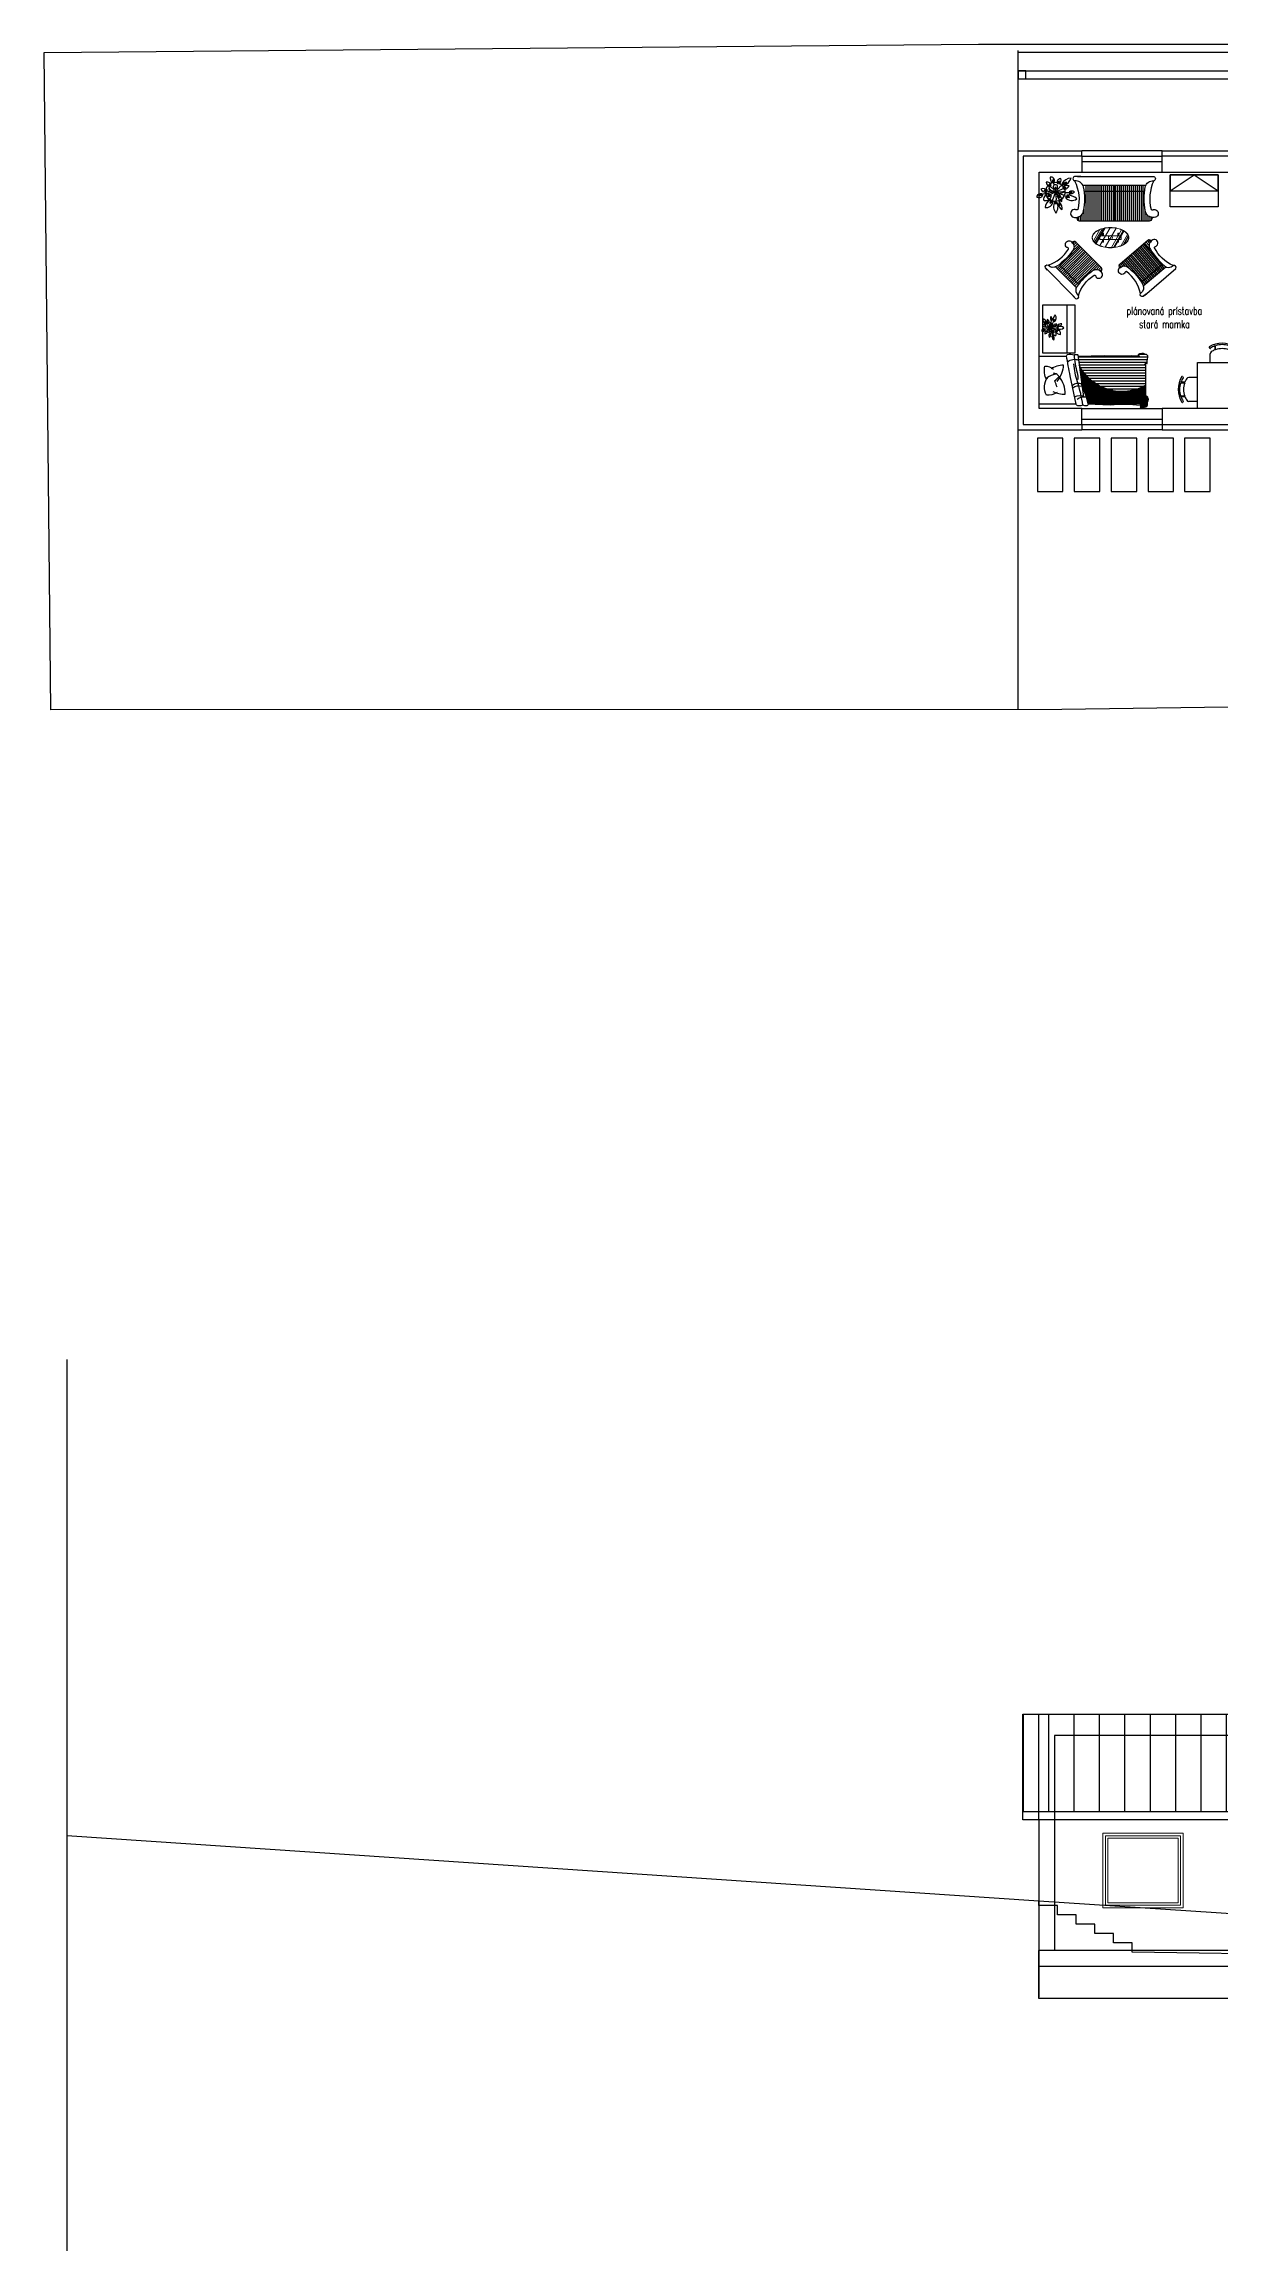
# Model space of a CAD drawing. Header units: millimetres. Extents: x 465413 to 948826, y 2516576 to 3795663.
# Drawn here: x 841965 to 864019, y 2757473 to 2798842 of the extents above; entities that cross this region are included whole.
import ezdxf
from ezdxf.lldxf.tags import DXFTag

# ---------------------------------------------------------------- set-up
doc = ezdxf.new("R2010")
doc.units = ezdxf.units.MM
for name, color, linetype in [('DIM_100', 64, 'Continuous'), ('MUR-POH', 64, 'Continuous'), ('MUR_POH', 64, 'Continuous'), ('MUR_REZ', 3, 'Continuous'), ('NAB_ZAR', 14, 'Continuous'), ('PLO_LIN', 6, 'Continuous'), ('SAN-POH', 151, 'Continuous')]:
    doc.layers.add(name, color=color, linetype=linetype)
doc.layers.add('fur', color=35, linetype='Continuous', lineweight=13)
doc.layers.add('Srafy', color=8, linetype='Continuous', lineweight=5)
doc.styles.add('SIMPLEX', font='SIMPLEX.SHX', dxfattribs={"width": 0.7})
tags = doc.linetypes.add('DASHED', pattern=[0.75, 0.5, -0.25]).pattern_tags.tags
tags[6:7] = [DXFTag(74, 4), DXFTag(75, 0), DXFTag(340, '0'), DXFTag(46, 1.0), DXFTag(50, 0.0), DXFTag(44, 0.0), DXFTag(45, 0.0)]
tags[4:5] = [DXFTag(74, 4), DXFTag(75, 0), DXFTag(340, '0'), DXFTag(46, 1.0), DXFTag(50, 0.0), DXFTag(44, 0.0), DXFTag(45, 0.0)]

# ---------------------------------------------------------------- blocks, each defined once
blk = doc.blocks.new('A3')
at = {"color": 8}
for p, q in [((-0.17, -2), (-0.17, -0.827)), ((-0.145, -1.211), (-0.145, -0.817)), ((-0.12, -2), (-0.12, -0.807)), ((-0.095, -1.108), (-0.095, -0.8)), ((-0.07, -2), (-0.07, -0.797)), ((-0.045, -1.029), (-0.045, -0.793)), ((-0.02, -2), (-0.02, -0.79)), ((0.005, -0.965), (0.005, -0.786)), ((0.03, -2), (0.03, -0.783)), ((0.055, -0.912), (0.055, -0.783)), ((0.08, -2), (0.08, -0.776)), ((0.105, -0.866), (0.105, -0.776)), ((0.13, -2), (0.13, -0.769)), ((0.155, -0.826), (0.155, -0.769)), ((0.18, -2), (0.18, -0.762)), ((0.205, -0.791), (0.205, -0.762)), ((0.23, -2), (0.23, -0.755)), ((0.28, -1.994), (0.28, -0.748)), ((0.33, -2.023), (0.33, -0.741)), ((0.38, -2.024), (0.38, -0.734)), ((0.43, -2.034), (0.43, -0.728)), ((-0.445, -2.03), (-0.445, -0.912)), ((-0.42, -2.03), (-0.42, -0.906)), ((-0.395, -2.036), (-0.395, -0.9)), ((-0.37, -2.045), (-0.37, -0.893)), ((-0.345, -2.044), (-0.345, -0.886)), ((-0.32, -2.031), (-0.32, -0.879)), ((-0.295, -2.004), (-0.295, -0.871)), ((-0.27, -1.999), (-0.27, -0.863)), ((-0.245, -2), (-0.245, -0.855)), ((-0.22, -2), (-0.22, -0.846)), ((-0.195, -1.377), (-0.195, -0.837)), ((-0.495, -2.007), (-0.495, -1.895)), ((-0.47, -2.027), (-0.47, -1.886)), ((-0.195, -2), (-0.195, -1.731)), ((-0.145, -2), (-0.145, -1.897)), ((0.48, -2.013), (0.48, -1.862))]:
    blk.add_line(p, q, dxfattribs=at)
blk.add_lwpolyline([(-0.45, -0.691), (-0.45, 0), (0.45, 0), (0.45, -0.512)])
for points in [[(-0.23, -0.333, -0.162278), (-0.283, -0.133, -0.253927), (0.056, -0.151, 0.096473)], [(-0.214, -0.255, 0.08633), (-0.264, -0.484, 0.188134), (0.067, -0.37, -0.747751)], [(0.222, -0.22, -0.100248), (0.29, -0.45, -0.160258), (-0.023, -0.327, -5.902204)], [(0.011, -0.134, -0.145417), (0.266, -0.102, -0.209041), (0.205, -0.265, 1.528576)], [(-0.443, -0.911), (-0.46, -1.33), (-0.45, -1.485), (-0.455, -1.755), (-0.47, -1.89), (-0.475, -1.915, -1.132782), (-0.49, -1.91, 0.98261), (-0.51, -1.9, 0.32203), (-0.505, -1.935), (-0.505, -1.975, 0.439902), (-0.445, -2.03, -0.126697), (-0.385, -2.04, 0.376451), (-0.305, -2.015, -0.344872), (-0.265, -2), (0.255, -2, 0.181335), (0.295, -1.985, -0.809524), (0.315, -2, 0.220339), (0.315, -2.025), (0.36, -2.02), (0.435, -2.035, 0.501823), (0.485, -1.99, 0.315909), (0.475, -1.855, 0.473766), (0.47, -1.855, -0.12128), (0.45, -1.87), (0.455, -1.72), (0.45, -1.4), (0.455, -1.225), (0.444, -0.725)], [(-0.05, -0.775, -0.0551), (-0.443, -0.911, -0.502824), (-0.478, -0.893, -0.142549), (-0.469, -0.816, -0.066811), (-0.481, -0.738, -0.328343), (-0.447, -0.69), (0.08, -0.58, -0.013014), (0.457, -0.511, -0.334099), (0.482, -0.529, -0.185174), (0.475, -0.651, -0.187316), (0.482, -0.714, -0.311124), (0.473, -0.722), (-0.31, -0.83)], [(-0.095, -2, -0.426384), (0.28, -0.748)]]:
    blk.add_lwpolyline(points, format="xyb")
for points in [[(-0.131, -0.333, 0.01466), (-0.022, -0.295, 0.402334), (-0.014, -0.284, 0.048118), (0.067, -0.37, 0.106855), (0.117, -0.317, 0.153673), (0.13, -0.268, 0.26023), (0.116, -0.295, 0.050092), (0.054, -0.152, 0.035564), (0.02, -0.138, 0.075742)], [(-0.469, -0.816, 0.045438), (-0.03, -0.715, -0.062438), (0.305, -0.65, -0.033479)], [(-0.356, -0.711, -0.211794), (-0.311, -0.876, 10.034941)], [(-0.312, -0.662, -0.234785), (-0.309, -0.85, 10.034941)], [(-0.142, -0.627, -0.221675), (-0.11, -0.802, 10.034941)], [(-0.092, -0.622, -0.221675), (-0.06, -0.797, 10.034941)], [(0.475, -0.651, 0.042728), (0.14, -0.71, -0.090486), (0.015, -0.72, -19.853963)], [(0.347, -0.529, -0.26236), (0.378, -0.735, 10.034941)]]:
    blk.add_lwpolyline(points, format="xyb", dxfattribs=at)
blk = doc.blocks.new('26')
for p, q in [((-0.752, 0.981), (0.738, 0.981)), ((-0.641, 0.801), (0.639, 0.801)), ((-0.601, 0.681), (0.599, 0.681)), ((-0.001, 0.801), (-0.001, 0.081)), ((-0.766, 0.151), (-0.766, 0.131)), ((-0.716, 0.081), (0.714, 0.081)), ((0.764, 0.151), (0.764, 0.131)), ((0.764, 0.151), (0.764, 0.131))]:
    blk.add_line(p, q)
at = {"color": 8}
for p, q in [((-0.581, 0.801), (-0.581, 0.081)), ((-0.541, 0.801), (-0.541, 0.081)), ((-0.501, 0.801), (-0.501, 0.081)), ((-0.461, 0.801), (-0.461, 0.081)), ((-0.421, 0.801), (-0.421, 0.081)), ((-0.381, 0.801), (-0.381, 0.081)), ((-0.341, 0.801), (-0.341, 0.081)), ((-0.301, 0.801), (-0.301, 0.081)), ((-0.261, 0.801), (-0.261, 0.081)), ((-0.221, 0.801), (-0.221, 0.081)), ((-0.181, 0.801), (-0.181, 0.081)), ((-0.141, 0.801), (-0.141, 0.081)), ((-0.101, 0.801), (-0.101, 0.081)), ((-0.061, 0.801), (-0.061, 0.081)), ((-0.021, 0.801), (-0.021, 0.081)), ((0.019, 0.801), (0.019, 0.081)), ((0.059, 0.801), (0.059, 0.081)), ((0.099, 0.801), (0.099, 0.081)), ((0.139, 0.801), (0.139, 0.081)), ((0.179, 0.801), (0.179, 0.081)), ((0.219, 0.801), (0.219, 0.081)), ((0.259, 0.801), (0.259, 0.081)), ((0.299, 0.801), (0.299, 0.081)), ((0.339, 0.801), (0.339, 0.081)), ((0.379, 0.801), (0.379, 0.081)), ((0.419, 0.801), (0.419, 0.081)), ((0.459, 0.801), (0.459, 0.081)), ((0.499, 0.801), (0.499, 0.081)), ((0.539, 0.801), (0.539, 0.081)), ((0.579, 0.801), (0.579, 0.081)), ((-0.741, 0.155), (-0.741, 0.081)), ((-0.701, 0.171), (-0.701, 0.081)), ((-0.661, 0.204), (-0.661, 0.081)), ((-0.621, 0.314), (-0.621, 0.081)), ((0.619, 0.314), (0.619, 0.081)), ((0.659, 0.204), (0.659, 0.081)), ((0.699, 0.171), (0.699, 0.081)), ((0.739, 0.155), (0.739, 0.081))]:
    blk.add_line(p, q, dxfattribs=at)
for points in [[(-0.687, 0.981), (-0.812, 0.981, 0.714409), (-0.812, 0.89, -0.183132), (-0.747, 0.31, -0.226638)], [(0.685, 0.981), (0.799, 0.981, -0.714409), (0.799, 0.89, 0.183521), (0.745, 0.31, 0.226638)], [(-0.627, 0.28, 0.089835), (-0.627, 0.77, 0.366913), (-0.812, 0.89, -1.150817)], [(0.625, 0.28, -0.089835), (0.625, 0.77, -0.384332), (0.799, 0.89, 1.157003)], [(-0.747, 0.31, -0.414214), (-0.797, 0.31, 1.262118), (-0.787, 0.15, 0.387242), (-0.627, 0.28, 1.161974)], [(0.745, 0.31, 0.414214), (0.795, 0.31, -1.262118), (0.785, 0.15, -0.387242), (0.625, 0.28, -1.161974)]]:
    blk.add_lwpolyline(points, format="xyb")
for centre, start, end in [((-0.716, 0.131), 180, 270), ((0.714, 0.131), 270, 0)]:
    blk.add_arc(centre, 0.05, start, end)
blk = doc.blocks.new('24')
for p, q in [((-0.46, 0.954), (0.473, 0.954)), ((-0.342, 0.774), (0.325, 0.774)), ((-0.317, 0.679), (0.307, 0.679)), ((-0.416, 0.054), (0.406, 0.054))]:
    blk.add_line(p, q)
at = {"color": 8}
for p, q in [((-0.281, 0.774), (-0.281, 0.054)), ((-0.241, 0.774), (-0.241, 0.054)), ((-0.201, 0.774), (-0.201, 0.054)), ((-0.161, 0.774), (-0.161, 0.054)), ((-0.121, 0.774), (-0.121, 0.054)), ((-0.081, 0.774), (-0.081, 0.054)), ((-0.041, 0.774), (-0.041, 0.054)), ((-0.001, 0.774), (-0.001, 0.054)), ((0.039, 0.774), (0.039, 0.054)), ((0.079, 0.774), (0.079, 0.054)), ((0.119, 0.774), (0.119, 0.054)), ((0.159, 0.774), (0.159, 0.054)), ((0.199, 0.774), (0.199, 0.054)), ((0.239, 0.774), (0.239, 0.054)), ((0.279, 0.774), (0.279, 0.054)), ((-0.441, 0.127), (-0.441, 0.054)), ((-0.401, 0.144), (-0.401, 0.054)), ((-0.361, 0.177), (-0.361, 0.054)), ((-0.321, 0.287), (-0.321, 0.054)), ((0.311, 0.287), (0.311, 0.054)), ((0.351, 0.164), (0.351, 0.054)), ((0.391, 0.144), (0.391, 0.054)), ((0.431, 0.127), (0.431, 0.054))]:
    blk.add_line(p, q, dxfattribs=at)
for points in [[(-0.422, 0.954), (-0.501, 0.954, 0.714409), (-0.501, 0.863, -0.182534), (-0.42, 0.283, -0.227543)], [(-0.327, 0.253, 0.089835), (-0.327, 0.743, 0.38364), (-0.501, 0.863, -1.156771)], [(0.317, 0.253, -0.089835), (0.317, 0.743, -0.412559), (0.473, 0.863, 1.165576)], [(0.4, 0.954), (0.473, 0.954, -0.714409), (0.473, 0.863, 0.18324), (0.41, 0.283, 0.22752)], [(-0.42, 0.283, -0.414214), (-0.47, 0.283, 1.262118), (-0.46, 0.123, 0.42894), (-0.327, 0.253, 1.468162)], [(0.41, 0.283, 0.414214), (0.46, 0.283, -1.262118), (0.45, 0.123, -0.42894), (0.317, 0.253, -1.468162)]]:
    blk.add_lwpolyline(points, format="xyb")
for centre, start, end in [((-0.416, 0.104), 157.9364, 270), ((0.406, 0.104), 270, 22.0636)]:
    blk.add_arc(centre, 0.05, start, end)
blk = doc.blocks.new('TREE_P~1')
at = {"color": 0, "linetype": 'ByBlock'}
for p, q in [((-587, 150), (-847, 156)), ((-838, 156), (-686, 209)), ((-830, 158), (-686, 104)), ((-686, 433), (-460, 411)), ((-411, 286), (-686, 433)), ((-683, 433), (-557, 280)), ((-454, 136), (-580, 144)), ((-70, 138), (-396, 279)), ((58, 51), (-265, -257)), ((-75, 14), (-259, -53)), ((-25, 213), (-158, 402)), ((-155, 398), (-23, 279)), ((-91, 617), (-146, 823)), ((-144, 815), (-141, 678)), ((-144, 785), (-67, 675)), ((-144, 381), (-86, 225)), ((-74, 518), (-92, 615)), ((58, 51), (-25, 213)), ((88, 731), (13, 620)), ((58, 51), (49, -99)), ((58, 51), (61, 490)), ((58, 51), (227, 439)), ((58, 51), (301, 157)), ((58, 51), (68, 53)), ((68, 497), (88, 731)), ((68, 53), (735, 131)), ((68, 53), (70, 55)), ((70, 55), (124, 4)), ((88, 731), (145, 597)), ((227, 448), (396, 643)), ((227, 439), (227, 439)), ((396, 643), (233, 575)), ((531, 301), (300, 239)), ((301, 157), (531, 301)), ((342, 14), (483, 8)), ((356, 462), (396, 643)), ((396, 643), (356, 462)), ((531, 301), (386, 139)), ((449, 9), (666, -79)), ((642, -75), (541, 21)), ((735, 131), (964, 180)), ((955, 178), (762, 184)), ((953, 178), (804, 94)), ((-277, -256), (-593, -450)), ((-587, -447), (-440, -272)), ((-560, -430), (-329, -360)), ((-259, -53), (-528, -153)), ((-519, -150), (-412, -35)), ((-515, -148), (-337, -147)), ((-80, -354), (-204, -503)), ((-204, -504), (-64, -427)), ((-203, -502), (-165, -368)), ((46, -196), (7, -102)), ((49, -99), (41, -212)), ((41, -205), (92, -109)), ((164, -610), (84, -507)), ((104, -354), (129, -446)), ((129, -57), (273, -223)), ((129, -446), (167, -623)), ((167, -623), (187, -469)), ((379, -386), (264, -311)), ((272, -229), (376, -379)), ((378, -381), (343, -249)), ((663, -78), (489, -55))]:
    blk.add_line(p, q, dxfattribs=at)
for centre, radius, start, end in [((621, 817), 639, 140.56297, 197.89879), ((-346, 896), 575, 328.64575, 34.53287), ((-832, 148), 455, 35.17248, 122.59756), ((-512, 1038), 759, 221.83838, 266.60269), ((-772, -49), 272, 71.64137, 139.58925), ((-803, 480), 394, 243.51988, 287.25995), ((-249, -205), 350, 44.38374, 127.10574), ((-389, -2096), 2171, 79.62391, 91.86557), ((55, 507), 315, 161.45006, 243.41496), ((-406, 259), 384, 2.91361, 65.00186), ((265, 966), 498, 170.30295, 215.32625), ((-373, 767), 319, 343.25336, 62.52387), ((202, -190), 210, 354.79868, 111.90052), ((100, -333), 335, 21.69218, 85.22774), ((608, 493), 384, 77.73181, 167.68045), ((590, 202), 293, 55.28241, 172.62911), ((208, 924), 485, 287.7269, 353.36887), ((430, 464), 328, 262.28955, 356.25439), ((578, -268), 292, 21.45586, 97.31066), ((966, 46), 246, 51.11109, 145.96542), ((865, 380), 292, 257.85489, 330.74207), ((-299, -859), 603, 103.49904, 156.82651), ((-812, -49), 574, 265.81561, 327.26263), ((-396, -415), 380, 92.44891, 147.08174), ((-577, 134), 369, 248.09315, 310.52899), ((-91, -572), 217, 109.89362, 199.30615), ((-275, -434), 211, 264.42316, 2.02215), ((34, -216), 118, 103.41061, 268.14798), ((46, -217), 118, 262.59222, 66.65813), ((257, -587), 190, 155.10918, 275.90378), ((41, -678), 255, 337.31146, 55.09781), ((490, -290), 227, 185.18419, 278.9266), ((229, -522), 296, 1.49242, 67.35965), ((746, 150), 329, 218.62317, 288.40988)]:
    blk.add_arc(centre, radius, start, end, dxfattribs=at)

msp = doc.modelspace()

# ---------------------------------------------------------------- hatches: boundary and pattern name
at = {"layer": 'MUR_POH', "linetype": 'ByBlock', "ltscale": 250}
h = msp.add_hatch(dxfattribs=at)
h.set_pattern_fill('ANSI31', color=8, scale=150, angle=-135, style=0)
h.set_pattern_definition([(-90, (-250, 0), (476.25, -2e-13), [])])
h.paths.add_polyline_path([(880147.1, 2766475.1), (879096.8, 2765700.9), (860324.3, 2765700.9), (860324.3, 2767532.1), (880147.1, 2767532.1)])
h.paths.add_polyline_path([(880447.1, 2767532.1), (881581.2, 2767532.1), (880447.1, 2766696.2)])

# ---------------------------------------------------------------- linework, layer by layer
at = {"layer": 'fur', "color": 8}
for p, q in [((861646.7, 2795152.8), (861769.4, 2795365.5)), ((861668.4, 2795127.4), (861814.5, 2795380.4)), ((861686.7, 2795110.6), (861846.7, 2795387.8)), ((861700.9, 2795099.7), (861869.6, 2795391.8)), ((861766.2, 2795064.8), (861959.4, 2795399.4)), ((861870.3, 2795037), (862074.2, 2795390)), ((861984.7, 2795029.7), (862175.6, 2795360.4)), ((862021.8, 2795031.9), (862203.6, 2795346.8)), ((862043.1, 2795034.2), (862218.6, 2795338.3)), ((861766.5, 2795249.5), (861766.5, 2795179.5)), ((861766.5, 2795249.5), (861953.1, 2795249.5)), ((861766.5, 2795179.5), (861953.1, 2795179.5)), ((861816.5, 2795299.5), (861836.5, 2795299.5)), ((861816.5, 2795299.5), (861816.5, 2795249.5)), ((861816.5, 2795179.5), (861816.5, 2795129.5)), ((861816.5, 2795129.5), (861836.5, 2795129.5)), ((861836.5, 2795299.5), (861836.5, 2795249.5)), ((861836.5, 2795179.5), (861836.5, 2795129.5)), ((861980, 2795249.5), (862166.5, 2795249.5)), ((861980, 2795179.5), (862166.5, 2795179.5)), ((862106.5, 2795299.5), (862116.5, 2795299.5)), ((862106.5, 2795299.5), (862106.5, 2795249.5)), ((862106.5, 2795179.5), (862106.5, 2795129.5)), ((862106.5, 2795129.5), (862116.5, 2795129.5)), ((862116.5, 2795299.5), (862116.5, 2795249.5)), ((862116.5, 2795179.5), (862116.5, 2795129.5)), ((862165.9, 2795064.4), (862287.4, 2795274.7)), ((862166.5, 2795249.5), (862166.5, 2795179.5)), ((862202.6, 2795081.5), (862300.1, 2795250.5)), ((862216.1, 2795089.1), (862303.3, 2795240.2))]:
    msp.add_line(p, q, dxfattribs=at)
at = {"layer": 'fur'}
msp.add_lwpolyline([(861621.5, 2795214.5, 0.1626262), (861643.5, 2795148.7, 0.106029), (861722.6, 2795080.1, 0.0698934), (861827.6, 2795040.1, 0.0561288), (861966.5, 2795024.5, 0.0561288), (862105.4, 2795040.1, 0.0698934), (862210.5, 2795080.1, 0.106029), (862289.6, 2795148.7, 0.1626262), (862311.5, 2795214.5, 0.1626262), (862289.6, 2795280.2, 0.106029), (862210.5, 2795348.8, 0.0698934), (862105.4, 2795388.8, 0.0561288), (861966.5, 2795404.5, 0.0561288), (861827.6, 2795388.8, 0.0698934), (861722.6, 2795348.8, 0.106029), (861643.5, 2795280.2, 0.1626262)], format="xyb", close=True, dxfattribs=at)
at = {"layer": 'fur', "color": 8}
msp.add_lwpolyline([(861626.5, 2795214.5, 0.1626262), (861647.5, 2795151.8, 0.106029), (861725, 2795084.5, 0.0698934), (861828.8, 2795045, 0.0561288), (861966.5, 2795029.5, 0.0561288), (862104.3, 2795045, 0.0698934), (862208.1, 2795084.5, 0.106029), (862285.6, 2795151.8, 0.1626262), (862306.5, 2795214.5, 0.1626262), (862285.6, 2795277.2, 0.106029), (862208.1, 2795344.4, 0.0698934), (862104.3, 2795384, 0.0561288), (861966.5, 2795399.5, 0.0561288), (861828.8, 2795384, 0.0698934), (861725, 2795344.4, 0.106029), (861647.5, 2795277.2, 0.1626262)], format="xyb", close=True, dxfattribs=at)
msp.add_circle((861966.5, 2795214.5), 37.5, dxfattribs=at)
at = {"layer": 'MUR-POH', "color": 252}
for points in [[(860232.3, 2796842.2), (860232.3, 2798342.2), (866549.6, 2798342.2)], [(860232.3, 2796842.2), (860232.3, 2798342.2), (866549.6, 2798342.2)], [(860232.3, 2798192.2), (866549.6, 2798192.2)], [(860232.3, 2798192.2), (866549.6, 2798192.2)]]:
    msp.add_lwpolyline(points, dxfattribs=at)
at = {"layer": 'MUR-POH', "color": 252, "flags": 128}
for points in [[(860597.2, 2791453.5), (860597.2, 2790453.1), (861075.2, 2790453.1), (861075.2, 2791453.5)], [(861288.8, 2791453.5), (861288.8, 2790453.1), (861766.9, 2790453.1), (861766.9, 2791453.5)], [(861980.4, 2791453.5), (861980.4, 2790453.1), (862458.5, 2790453.1), (862458.5, 2791453.5)], [(862672.1, 2791453.5), (862672.1, 2790453.1), (863150.1, 2790453.1), (863150.1, 2791453.5)], [(863358, 2791453.5), (863358, 2790453.1), (863836.1, 2790453.1), (863836.1, 2791453.5)]]:
    msp.add_lwpolyline(points, close=True, dxfattribs=at)
at = {"layer": 'MUR-POH', "color": 1}
msp.add_lwpolyline([(842391.4, 2774180.8), (842391.4, 2757472.7)], dxfattribs=at)
at = {"layer": 'MUR_POH'}
for p, q in [((860232.3, 2791611.8), (861432.3, 2791611.8)), ((862937.1, 2791611.8), (864961.7, 2791611.8))]:
    msp.add_line(p, q, dxfattribs=at)
at = {"layer": 'MUR_POH', "flags": 128}
for points in [[(860232.3, 2786367.6), (860232.3, 2798722.5)], [(860232.3, 2788611.8), (860232.3, 2796842.2), (861432.3, 2796842.2)], [(860232.3, 2791611.8), (860232.3, 2796842.2)], [(862937.1, 2796842.2), (861432.3, 2796842.2)], [(861432.3, 2796742.2), (861432.3, 2796842.2)], [(862937.1, 2796742.2), (862937.1, 2796842.2)], [(862937.1, 2796842.2), (864353.5, 2796842.2)], [(861432.3, 2796442.2), (862937.1, 2796442.2)], [(860232.3, 2791611.8), (860232.3, 2791711.8)], [(860232.3, 2791611.8), (860232.3, 2791611.8)], [(861432.3, 2792011.8), (862937.1, 2792011.8)], [(861432.3, 2791711.8), (861432.3, 2791611.8)], [(862937.1, 2791611.8), (861432.3, 2791611.8)], [(862937.1, 2791711.8), (862937.1, 2791611.8)]]:
    msp.add_lwpolyline(points, dxfattribs=at)
at = {"layer": 'MUR_POH', "color": 8, "linetype": 'DASHED', "ltscale": 250, "flags": 128}
msp.add_lwpolyline([(860232.3, 2798342.2), (860232.3, 2798192.2), (860382.3, 2798192.2), (860382.3, 2798342.2)], close=True, dxfattribs=at)
msp.add_lwpolyline([(860232.3, 2798342.2), (860232.3, 2798192.2), (860382.3, 2798192.2), (860382.3, 2798342.2)], close=True, dxfattribs=at)
at = {"layer": 'MUR_POH', "color": 8, "linetype": 'ByBlock', "ltscale": 250, "flags": 128}
for points in [[(880447.1, 2767532.1), (881690.2, 2767532.1), (879096.8, 2765700.9), (860324.3, 2765700.9), (860324.3, 2767532.1), (880147.1, 2767532.1)], [(860324.3, 2765550.5), (860324.3, 2765700.9)], [(876046.8, 2765550.5), (860324.3, 2765550.5)], [(860624.3, 2765550.5), (860624.3, 2762226.6)]]:
    msp.add_lwpolyline(points, dxfattribs=at)
at = {"layer": 'MUR_POH', "color": 8, "linetype": 'DASHED', "ltscale": 250, "flags": 128}
for points in [[(860624.3, 2765550.5), (860624.3, 2767532.1)], [(867353.7, 2767132.1), (860914.7, 2767132.1), (860914.7, 2763100.9)], [(885046.8, 2762424), (860624.3, 2764026)], [(860624.3, 2762200.9), (860624.3, 2763101.2)], [(884646.8, 2763100.9), (860624.3, 2763100.9)], [(870367.4, 2762200.9), (860624.3, 2762200.9)]]:
    msp.add_lwpolyline(points, dxfattribs=at)
at = {"layer": 'MUR_POH', "color": 8, "linetype": 'DASHED', "ltscale": 250}
msp.add_lwpolyline([(884646.8, 2762800.9), (860624.3, 2762800.9)], dxfattribs=at)
at = {"layer": 'MUR_POH'}
msp.add_circle((860930.7, 2796073.1), 181.2, dxfattribs=at)
at = {"layer": 'MUR_REZ'}
for p, q in [((860332.3, 2796742.2), (860332.3, 2791711.8)), ((861432.3, 2796742.2), (860332.3, 2796742.2)), ((864303.5, 2796742.2), (862937.1, 2796742.2)), ((860632.3, 2796442.2), (861432.3, 2796442.2)), ((860632.3, 2792011.8), (860632.3, 2796442.2)), ((862937.1, 2796442.2), (864303.5, 2796442.2)), ((860332.3, 2791711.8), (861432.3, 2791711.8)), ((861432.3, 2792011.8), (860632.3, 2792011.8)), ((864961.7, 2792011.8), (862937.1, 2792011.8)), ((862937.1, 2791711.8), (864961.7, 2791711.8))]:
    msp.add_line(p, q, dxfattribs=at)
at = {"layer": 'MUR_REZ', "flags": 128}
for points in [[(894508.2, 2786834.3), (861053.7, 2786367.9), (842089.5, 2786361), (841965.4, 2798682.4), (859491.4, 2798842.2), (894148.2, 2798842.2), (894508.2, 2786834.3)], [(861432.3, 2796742.2), (861432.3, 2796442.2)], [(862937.1, 2796442.2), (862937.1, 2796742.2)], [(861432.3, 2791711.8), (861432.3, 2792011.8)], [(862937.1, 2792011.8), (862937.1, 2791711.8)]]:
    msp.add_lwpolyline(points, dxfattribs=at)
at = {"layer": 'MUR_REZ'}
for points in [[(860232.3, 2798692.2), (887911.6, 2798692.2)], [(860624.3, 2764026), (842391.4, 2765250.9)], [(879096.8, 2762821.6), (862374.3, 2763074), (862374.3, 2763249), (862024.3, 2763249), (862024.3, 2763424), (861674.3, 2763424), (861674.3, 2763599), (861324.3, 2763599), (861324.3, 2763774), (860974.3, 2763774), (860974.3, 2763949), (860624.3, 2763949), (860624.3, 2764026)], [(879096.8, 2762821.6), (879096.8, 2763100.9), (862374.3, 2763100.9)]]:
    msp.add_lwpolyline(points, dxfattribs=at)
at = {"layer": 'NAB_ZAR'}
for p, q in [((863818.2, 2793150.6), (863828.4, 2793140.4)), ((863834.5, 2792874.4), (863834.5, 2793033.2)), ((863924.5, 2793184.2), (863924.5, 2793109.2)), ((863934.5, 2793112.9), (863934.5, 2793187.9)), ((863283.5, 2792494.9), (863358.5, 2792494.9)), ((863362.2, 2792504.9), (863287.2, 2792504.9)), ((863320.9, 2792611.1), (863331, 2792601)), ((863597, 2792594.9), (863438.2, 2792594.9)), ((863358.5, 2792244.9), (863283.5, 2792244.9)), ((863287.2, 2792234.9), (863362.2, 2792234.9)), ((863320.9, 2792128.7), (863331, 2792138.8)), ((863597, 2792144.9), (863438.2, 2792144.9))]:
    msp.add_line(p, q, dxfattribs=at)
at = {"layer": 'NAB_ZAR', "flags": 128}
for points in [[(863088.4, 2796389.9), (863988.4, 2796389.9), (863988.4, 2795789.9), (863088.4, 2795789.9)], [(863088.4, 2796389.9), (863088.4, 2796089.9), (863988.4, 2796089.9), (863988.4, 2796389.9)], [(861147.1, 2793051.8), (860697.1, 2793051.8), (860697.1, 2793951.8), (861147.1, 2793951.8)]]:
    msp.add_lwpolyline(points, close=True, dxfattribs=at)
for points in [[(863088.4, 2796089.9), (863538.4, 2796389.9), (863988.4, 2796089.9)], [(861147.1, 2793951.8), (861297.1, 2793951.8), (861297.1, 2793051.8), (861147.1, 2793051.8)], [(863597, 2792011.8), (863597, 2792874.4), (864497, 2792874.4), (864497, 2792011.8)]]:
    msp.add_lwpolyline(points, dxfattribs=at)
at = {"layer": 'NAB_ZAR'}
for centre, radius, start, end in [((863825.3, 2793157.6), 10, 121.81209, 225), ((864059.5, 2792780.2), 454.2, 58.18791, 121.81209), ((863835.5, 2793147.5), 10, 225, 305.57699), ((863884.5, 2793033.2), 50, 122.57897, 180), ((864059.5, 2792834.4), 375, 111.1002, 125.57699), ((864059.5, 2792759.4), 375, 111.1002, 122.57897), ((864059.5, 2792834.4), 375, 70.52878, 109.47122), ((864059.5, 2792759.4), 375, 70.52878, 109.47122), ((863691.2, 2792369.9), 454.2, 148.18791, 211.81209), ((863637.1, 2792369.9), 375, 160.52878, 199.47122), ((863637.1, 2792369.9), 375, 144.42301, 158.8998), ((863313.8, 2792604), 10, 45, 148.18791), ((863323.9, 2792593.9), 10, 324.42301, 45), ((863712.1, 2792369.9), 375, 160.52878, 199.47122), ((863712.1, 2792369.9), 375, 147.42103, 158.8998), ((863438.2, 2792544.9), 50, 90, 147.42103), ((863637.1, 2792369.9), 375, 201.1002, 215.57699), ((863313.8, 2792135.8), 10, 211.81209, 315), ((863323.9, 2792145.9), 10, 315, 35.57699), ((863712.1, 2792369.9), 375, 201.1002, 212.57897), ((863438.2, 2792194.9), 50, 212.57897, 270)]:
    msp.add_arc(centre, radius, start, end, dxfattribs=at)
at = {"layer": 'PLO_LIN', "color": 6}
msp.add_lwpolyline([(880147.1, 2766442.6), (879096.8, 2765700.9), (860324.3, 2765700.9), (860324.3, 2767532.1), (880147.1, 2767532.1)], close=True, dxfattribs=at)
at = {"layer": 'SAN-POH'}
for points in [[(861432.3, 2796742.2), (862937.1, 2796742.2)], [(861432.3, 2796642.2), (862937.1, 2796642.2)], [(861432.3, 2791811.8), (862937.1, 2791811.8)], [(861432.3, 2791711.8), (862937.1, 2791711.8)]]:
    msp.add_lwpolyline(points, dxfattribs=at)
at = {"layer": 'Srafy', "flags": 128}
for points in [[(861824.3, 2765303.8), (861824.3, 2763900.9), (863329, 2763900.9), (863329, 2765303.8)], [(861824.3, 2763900.9), (861824.3, 2765303.8), (863329, 2765303.8), (863329, 2763900.9)], [(861874.3, 2765253.8), (861874.3, 2763950.9), (863279, 2763950.9), (863279, 2765253.8)], [(861919.3, 2765208.8), (861919.3, 2763995.9), (863234, 2763995.9), (863234, 2765208.8)]]:
    msp.add_lwpolyline(points, close=True, dxfattribs=at)

# ---------------------------------------------------------------- block references
at = {"xscale": 922.5233398236711, "yscale": 922.5233398236711, "zscale": 922.5233398236711}
msp.add_blockref('26', (862042.2, 2795456.7), dxfattribs=at)
for name, p, xscale, yscale, zscale, rotation in [('24', (861585, 2794924.1), 830.2710057553868, 830.2710058627829, 830.2710058413039, 134.6393539119486), ('24', (862379.9, 2794982.8), -830.2710057553874, 830.271005862783, 830.2710058413039, 220.5073155188448), ('A3', (860632.3, 2792541.5), 1000, 1000, 1000, 90)]:
    msp.add_blockref(name, p, dxfattribs=dict(xscale=xscale, yscale=yscale, zscale=zscale, rotation=rotation))
at = {"layer": 'MUR_POH'}
for p, xscale, yscale, zscale, rotation in [((860953.9, 2796093.1), 0.3418973820440319, 0.3418973820440319, 0.3418973820440319, 184.5579724297757), ((860836.7, 2793531.2), 0.2100145756610582, 0.2100145756610582, 0.2100145756610582, 274.5579724297756)]:
    msp.add_blockref('TREE_P~1', p, dxfattribs=dict(at, xscale=xscale, yscale=yscale, zscale=zscale, rotation=rotation))

# ---------------------------------------------------------------- texts
at = {"layer": 'DIM_100', "color": 1, "insert": (862978.2, 2793718.6), "char_height": 150, "attachment_point": 5, "style": 'SIMPLEX'}
msp.add_mtext('{plánovaná prístavba\\Pstará mamka}', dxfattribs=at)

doc.saveas('drawing.dxf')
